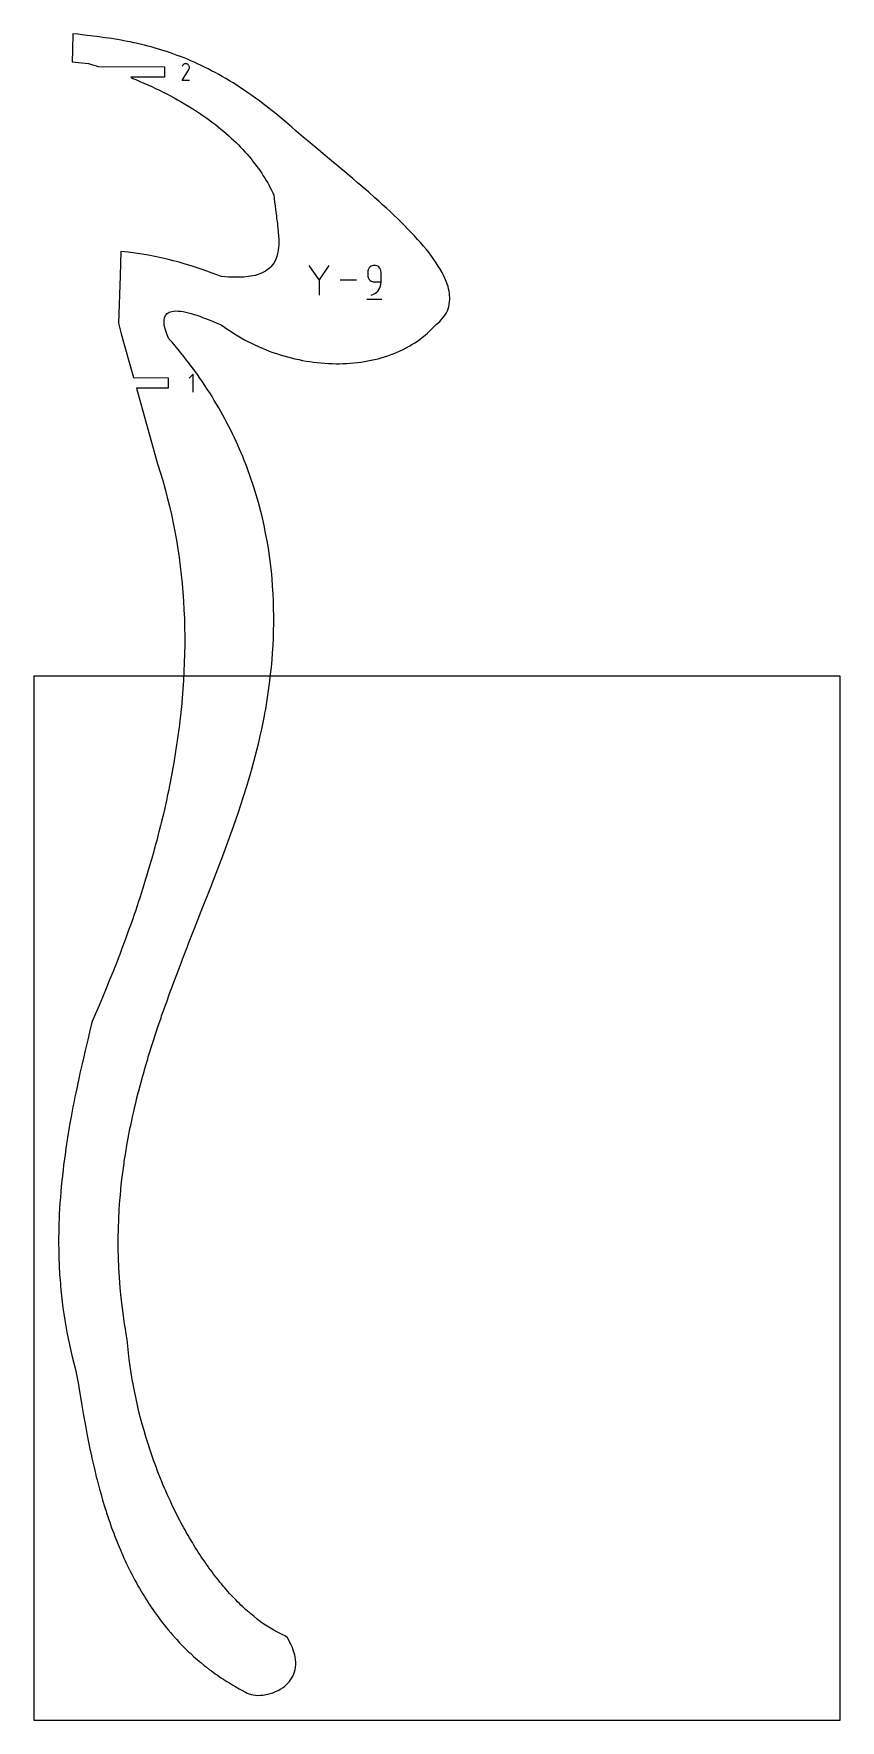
# Model space of a CAD drawing. Extents: x 0 to 216, y 0 to 451.
import ezdxf

# ---------------------------------------------------------------- set-up
doc = ezdxf.new("R2010")
doc.units = 0

msp = doc.modelspace()

# ---------------------------------------------------------------- linework, layer by layer
at = {"layer": 'annotation', "color": 1}
for p, q in [((39.842953, 442.725744), (39.712869, 442.476207)), ((39.946186, 442.872129), (39.842953, 442.725744)), ((40.070041, 442.994327), (39.946186, 442.872129)), ((40.210753, 443.091358), (40.070041, 442.994327)), ((40.364555, 443.162245), (40.210753, 443.091358)), ((40.527679, 443.206008), (40.364555, 443.162245)), ((40.696359, 443.22167), (40.527679, 443.206008)), ((40.866828, 443.208252), (40.696359, 443.22167)), ((41.03532, 443.164774), (40.866828, 443.208252)), ((41.198066, 443.09026), (41.03532, 443.164774)), ((41.343626, 442.986898), (41.198066, 443.09026)), ((41.198066, 443.09026), (41.198066, 443.09026)), ((41.465329, 442.862866), (41.343626, 442.986898)), ((41.562095, 442.721963), (41.465329, 442.862866)), ((41.63284, 442.567991), (41.562095, 442.721963)), ((41.676482, 442.404751), (41.63284, 442.567991)), ((41.69194, 442.236046), (41.676482, 442.404751)), ((41.678132, 442.065676), (41.69194, 442.236046)), ((39.710072, 438.760836), (41.540761, 441.708011)), ((41.691267, 438.760836), (39.710072, 438.760836)), ((41.540761, 441.708011), (41.542949, 441.710719)), ((41.540761, 441.708011), (41.540761, 441.708011)), ((41.542949, 441.710719), (41.545048, 441.71345)), ((41.545048, 441.71345), (41.547071, 441.716227)), ((41.547071, 441.716227), (41.549031, 441.719074)), ((41.549031, 441.719074), (41.550944, 441.722012)), ((41.550944, 441.722012), (41.552821, 441.725065)), ((41.552821, 441.725065), (41.554678, 441.728257)), ((41.554678, 441.728257), (41.556528, 441.73161)), ((41.556528, 441.73161), (41.558385, 441.735147)), ((41.558385, 441.735147), (41.633974, 441.897442)), ((41.558385, 441.735147), (41.558385, 441.735147)), ((41.633974, 441.897442), (41.678132, 442.065676)), ((76.369545, 385.415859), (73.699931, 389.276485)), ((79.038657, 389.276485), (76.369545, 385.415859)), ((89.528373, 388.117218), (89.445668, 387.816217)), ((89.660025, 388.394449), (89.528373, 388.117218)), ((89.835559, 388.642868), (89.660025, 388.394449)), ((90.049911, 388.85743), (89.835559, 388.642868)), ((90.298016, 389.033091), (90.049911, 388.85743)), ((90.57481, 389.164808), (90.298016, 389.033091)), ((90.875229, 389.247537), (90.57481, 389.164808)), ((91.194208, 389.276234), (90.875229, 389.247537)), ((91.513847, 389.247537), (91.194208, 389.276234)), ((91.194208, 389.276234), (91.194208, 389.276234)), ((91.814617, 389.164808), (91.513847, 389.247537)), ((92.091514, 389.033091), (91.814617, 389.164808)), ((92.339537, 388.85743), (92.091514, 389.033091)), ((92.553682, 388.642868), (92.339537, 388.85743)), ((92.728948, 388.394449), (92.553682, 388.642868)), ((92.860331, 388.117218), (92.728948, 388.394449)), ((92.942829, 387.816217), (92.860331, 388.117218)), ((76.369545, 385.726536), (76.369545, 381.272663)), ((86.416984, 385.274574), (82.040906, 385.274574)), ((89.445668, 387.816217), (89.416975, 387.496492)), ((89.416975, 387.496492), (89.416975, 386.606621)), ((89.416975, 386.606621), (89.416975, 386.606621)), ((89.416975, 386.606621), (89.445668, 386.286912)), ((89.445668, 386.286912), (89.528373, 385.985958)), ((89.528373, 385.985958), (89.660025, 385.708793)), ((89.660025, 385.708793), (89.835559, 385.460454)), ((89.835559, 385.460454), (90.049911, 385.245975)), ((90.049911, 385.245975), (90.298016, 385.070393)), ((90.298016, 385.070393), (90.57481, 384.938743)), ((90.57481, 384.938743), (90.875229, 384.85606)), ((90.875229, 384.85606), (91.194208, 384.82738)), ((91.194208, 384.82738), (92.971441, 384.82738)), ((92.631765, 383.277917), (92.81726, 383.769109)), ((92.81726, 383.769109), (92.932092, 384.287771)), ((92.932092, 384.287771), (92.971441, 384.82738)), ((92.971441, 387.496492), (92.942829, 387.816217)), ((92.971441, 384.82738), (92.971441, 387.496492)), ((92.971441, 387.496492), (92.971441, 387.496492)), ((89.194883, 380.272499), (93.196543, 380.272499)), ((90.304838, 381.272914), (90.813074, 381.462308)), ((90.304838, 381.272914), (90.304838, 381.272914)), ((90.813074, 381.462308), (91.279572, 381.718308)), ((91.279572, 381.718308), (91.699511, 382.034391)), ((91.699511, 382.034391), (92.06807, 382.404036)), ((92.06807, 382.404036), (92.380428, 382.820719)), ((92.380428, 382.820719), (92.631765, 383.277917)), ((42.656467, 360.179866), (41.589366, 359.112464)), ((42.656467, 355.379866), (42.656467, 360.179866))]:
    msp.add_line(p, q, dxfattribs=at)
at = {"layer": 'boundary', "color": 5}
for p, q in [((10.444375, 451.251949), (10.349437, 446.872612)), ((11.823723, 451.097649), (10.444375, 451.251949)), ((10.349437, 446.872612), (10.26319, 443.751331)), ((13.631902, 450.895497), (11.823723, 451.097649)), ((14.327454, 450.812938), (13.631902, 450.895497)), ((15.240407, 450.704783), (14.327454, 450.812938)), ((15.930478, 450.618098), (15.240407, 450.704783)), ((16.858903, 450.501517), (15.930478, 450.618098)), ((17.54414, 450.40918), (16.858903, 450.501517)), ((18.487841, 450.282272), (17.54414, 450.40918)), ((19.168749, 450.183337), (18.487841, 450.282272)), ((20.127506, 450.044131), (19.168749, 450.183337)), ((20.804537, 449.937241), (20.127506, 450.044131)), ((21.778156, 449.783793), (20.804537, 449.937241)), ((22.451756, 449.667818), (21.778156, 449.783793)), ((23.440166, 449.498014), (22.451756, 449.667818)), ((24.110771, 449.37191), (23.440166, 449.498014)), ((25.114077, 449.183601), (24.110771, 449.37191)), ((25.782073, 449.046254), (25.114077, 449.183601)), ((26.800332, 448.837416), (25.782073, 449.046254)), ((27.466083, 448.687855), (26.800332, 448.837416)), ((28.834461, 448.37596), (27.466083, 448.687855)), ((29.688582, 448.167905), (28.834461, 448.37596)), ((30.546128, 447.949706), (29.688582, 448.167905)), ((31.40722, 447.720986), (30.546128, 447.949706)), ((32.271955, 447.481622), (31.40722, 447.720986)), ((33.140412, 447.230879), (32.271955, 447.481622)), ((34.012633, 446.968527), (33.140412, 447.230879)), ((34.888774, 446.694193), (34.012633, 446.968527)), ((10.26319, 443.751331), (12.847381, 443.474398)), ((12.847381, 443.474398), (14.655298, 443.280424)), ((14.655298, 443.280424), (15.432202, 443.056434)), ((15.432202, 443.056434), (16.691222, 442.684774)), ((16.691222, 442.684774), (17.256646, 442.514326)), ((17.256646, 442.514326), (34.998097, 442.364325)), ((35.768895, 446.407304), (34.888774, 446.694193)), ((34.998097, 442.364325), (34.998096, 439.618325)), ((36.653068, 446.10773), (35.768895, 446.407304)), ((37.541389, 445.794939), (36.653068, 446.10773)), ((38.433947, 445.468407), (37.541389, 445.794939)), ((39.330892, 445.128069), (38.433947, 445.468407)), ((40.232336, 444.773159), (39.330892, 445.128069)), ((41.138287, 444.403543), (40.232336, 444.773159)), ((42.048965, 444.018596), (41.138287, 444.403543)), ((42.964433, 443.618172), (42.048965, 444.018596)), ((43.884823, 443.201818), (42.964433, 443.618172)), ((44.810183, 442.769008), (43.884823, 443.201818)), ((45.740735, 442.319419), (44.810183, 442.769008)), ((46.676535, 441.852604), (45.740735, 442.319419)), ((34.998096, 439.618325), (26.033225, 439.618326)), ((26.033225, 439.618326), (26.575397, 439.251488)), ((26.575397, 439.251488), (27.291616, 438.962232)), ((27.291616, 438.962232), (28.389695, 438.509241)), ((28.389695, 438.509241), (29.472024, 438.048892)), ((29.472024, 438.048892), (30.53869, 437.581259)), ((47.617722, 441.368394), (46.676535, 441.852604)), ((48.564361, 440.866105), (47.617722, 441.368394)), ((49.516631, 440.345535), (48.564361, 440.866105)), ((50.474725, 439.806124), (49.516631, 440.345535)), ((51.438701, 439.247547), (50.474725, 439.806124)), ((52.408677, 438.669546), (51.438701, 439.247547)), ((53.384791, 438.071399), (52.408677, 438.669546)), ((54.367195, 437.453036), (53.384791, 438.071399)), ((30.53869, 437.581259), (31.589754, 437.106588)), ((31.589754, 437.106588), (32.625227, 436.625003)), ((32.625227, 436.625003), (33.645151, 436.136563)), ((33.645151, 436.136563), (34.649578, 435.641504)), ((34.649578, 435.641504), (35.638514, 435.139892)), ((35.638514, 435.139892), (36.612048, 434.631924)), ((36.612048, 434.631924), (37.570151, 434.117692)), ((37.570151, 434.117692), (38.512789, 433.597287)), ((38.512789, 433.597287), (39.440106, 433.070954)), ((55.356014, 436.813775), (54.367195, 437.453036)), ((56.351449, 436.153546), (55.356014, 436.813775)), ((57.353552, 435.471623), (56.351449, 436.153546)), ((58.362503, 434.767655), (57.353552, 435.471623)), ((59.378488, 434.041583), (58.362503, 434.767655)), ((60.401483, 433.292519), (59.378488, 434.041583)), ((61.431758, 432.52032), (60.401483, 433.292519)), ((39.440106, 433.070954), (40.352085, 432.538936)), ((40.352085, 432.538936), (41.248663, 432.001075)), ((41.248663, 432.001075), (42.12997, 431.45759)), ((42.12997, 431.45759), (42.995934, 430.908747)), ((42.995934, 430.908747), (43.846621, 430.354612)), ((43.846621, 430.354612), (44.682062, 429.795379)), ((44.682062, 429.795379), (45.502193, 429.231147)), ((45.502193, 429.231147), (46.307017, 428.662001)), ((62.469458, 431.72457), (61.431758, 432.52032)), ((63.514734, 430.904673), (62.469458, 431.72457)), ((64.567643, 430.060396), (63.514734, 430.904673)), ((65.628376, 429.191412), (64.567643, 430.060396)), ((66.697048, 428.297015), (65.628376, 429.191412)), ((46.307017, 428.662001), (47.096549, 428.088101)), ((47.096549, 428.088101), (47.87087, 427.50976)), ((47.87087, 427.50976), (48.62987, 426.926823)), ((48.62987, 426.926823), (49.37368, 426.339654)), ((49.37368, 426.339654), (50.102148, 425.748353)), ((50.102148, 425.748353), (50.815364, 425.152842)), ((50.815364, 425.152842), (51.513283, 424.553579)), ((51.513283, 424.553579), (52.195949, 423.950447)), ((67.773836, 427.377008), (66.697048, 428.297015)), ((68.492081, 426.758454), (67.773836, 427.377008)), ((69.093349, 426.232186), (68.492081, 426.758454)), ((70.287816, 425.202637), (69.093349, 426.232186)), ((70.916673, 424.660868), (70.287816, 425.202637)), ((72.166655, 423.600121), (70.916673, 424.660868)), ((52.195949, 423.950447), (52.863297, 423.343761)), ((52.863297, 423.343761), (53.515363, 422.733674)), ((53.515363, 422.733674), (54.152144, 422.120229)), ((54.152144, 422.120229), (54.773584, 421.503416)), ((54.773584, 421.503416), (55.379766, 420.883658)), ((55.379766, 420.883658), (55.97058, 420.261007)), ((55.97058, 420.261007), (56.546039, 419.63547)), ((73.478544, 422.486764), (72.166655, 423.600121)), ((76.129097, 420.270205), (73.478544, 422.486764)), ((77.513398, 419.104427), (76.129097, 420.270205)), ((56.546039, 419.63547), (57.106118, 419.007324)), ((57.106118, 419.007324), (57.65093, 418.376769)), ((57.65093, 418.376769), (58.180293, 417.743646)), ((58.180293, 417.743646), (58.694305, 417.108393)), ((58.694305, 417.108393), (59.192888, 416.471173)), ((59.192888, 416.471173), (59.676082, 415.831898)), ((59.676082, 415.831898), (60.143862, 415.190869)), ((60.143862, 415.190869), (60.596235, 414.548023)), ((80.289908, 416.799052), (77.513398, 419.104427)), ((81.010899, 416.190256), (80.289908, 416.799052)), ((82.415935, 415.019997), (81.010899, 416.190256)), ((60.596235, 414.548023), (61.033121, 413.903755)), ((61.033121, 413.903755), (61.454535, 413.258159)), ((61.454535, 413.258159), (61.860542, 412.611174)), ((61.860542, 412.611174), (62.251045, 411.963269)), ((62.251045, 411.963269), (62.626094, 411.314242)), ((62.626094, 411.314242), (62.985584, 410.664435)), ((62.985584, 410.664435), (63.32951, 410.013943)), ((83.145953, 414.399796), (82.415935, 415.019997)), ((84.556693, 413.217224), (83.145953, 414.399796)), ((85.292322, 412.586326), (84.556693, 413.217224)), ((86.700222, 411.394578), (85.292322, 412.586326)), ((87.437922, 410.753752), (86.700222, 411.394578)), ((88.834477, 409.555901), (87.437922, 410.753752)), ((63.32951, 410.013943), (63.657979, 409.362914)), ((63.657979, 409.362914), (63.970884, 408.711564)), ((63.970884, 408.711564), (64.268214, 408.059843)), ((64.268214, 408.059843), (64.402072, 407.186399)), ((64.402072, 407.186399), (64.485921, 406.207077)), ((64.485921, 406.207077), (64.592019, 405.21412)), ((89.570401, 408.905971), (88.834477, 409.555901)), ((91.315393, 407.37521), (89.570401, 408.905971)), ((92.357718, 406.444686), (91.315393, 407.37521)), ((93.389423, 405.512738), (92.357718, 406.444686)), ((64.592019, 405.21412), (64.714639, 404.210824)), ((64.714639, 404.210824), (64.947542, 402.481446)), ((64.947542, 402.481446), (65.025007, 401.894859)), ((65.025007, 401.894859), (65.214614, 400.455777)), ((94.409009, 404.57994), (93.389423, 405.512738)), ((95.414744, 403.646771), (94.409009, 404.57994)), ((96.405026, 402.713749), (95.414744, 403.646771)), ((97.378294, 401.781392), (96.405026, 402.713749)), ((98.332973, 400.850187), (97.378294, 401.781392)), ((65.214614, 400.455777), (65.288078, 399.878449)), ((65.288078, 399.878449), (65.369448, 399.163673)), ((65.369448, 399.163673), (65.467336, 398.172468)), ((65.467336, 398.172468), (65.540164, 397.195681)), ((65.540164, 397.195681), (65.582006, 396.236577)), ((99.267378, 399.920634), (98.332973, 400.850187)), ((100.179865, 398.993318), (99.267378, 399.920634)), ((101.068811, 398.068749), (100.179865, 398.993318)), ((101.932529, 397.147361), (101.068811, 398.068749)), ((102.769511, 396.22975), (101.932529, 397.147361)), ((23.361969, 393.01721), (23.139363, 386.481645)), ((25.319977, 392.794334), (23.361969, 393.01721)), ((27.199251, 392.547344), (25.319977, 392.794334)), ((65.361602, 392.839933), (65.200198, 392.12479)), ((65.448619, 393.38212), (65.361602, 392.839933)), ((65.53428, 394.139285), (65.448619, 393.38212)), ((65.57083, 394.712325), (65.53428, 394.139285)), ((65.586699, 395.298733), (65.57083, 394.712325)), ((65.582006, 396.236577), (65.586699, 395.298733)), ((103.577964, 395.316427), (102.769511, 396.22975)), ((104.356222, 394.407904), (103.577964, 395.316427)), ((105.102712, 393.504665), (104.356222, 394.407904)), ((105.815772, 392.607255), (105.102712, 393.504665)), ((106.493695, 391.716212), (105.815772, 392.607255)), ((29.009609, 392.275694), (27.199251, 392.547344)), ((30.760515, 391.978722), (29.009609, 392.275694)), ((32.461346, 391.655754), (30.760515, 391.978722)), ((34.121282, 391.306392), (32.461346, 391.655754)), ((35.749492, 390.929481), (34.121282, 391.306392)), ((37.35496, 390.524662), (35.749492, 390.929481)), ((38.946649, 390.09117), (37.35496, 390.524662)), ((40.53356, 389.628284), (38.946649, 390.09117)), ((42.124705, 389.135159), (40.53356, 389.628284)), ((43.728877, 388.61134), (42.124705, 389.135159)), ((45.35512, 388.055844), (43.728877, 388.61134)), ((63.121593, 388.541892), (62.532899, 388.065548)), ((63.491962, 388.910749), (63.121593, 388.541892)), ((63.954936, 389.457538), (63.491962, 388.910749)), ((64.242518, 389.877074), (63.954936, 389.457538)), ((64.59239, 390.487072), (64.242518, 389.877074)), ((64.805067, 390.952467), (64.59239, 390.487072)), ((65.054446, 391.618543), (64.805067, 390.952467)), ((65.200198, 392.12479), (65.054446, 391.618543)), ((107.134863, 390.832114), (106.493695, 391.716212)), ((107.737528, 389.955352), (107.134863, 390.832114)), ((108.300071, 389.086506), (107.737528, 389.955352)), ((108.820882, 388.226126), (108.300071, 389.086506)), ((109.298226, 387.374672), (108.820882, 388.226126)), ((23.139363, 386.481645), (22.658266, 373.775692)), ((47.012293, 387.467918), (45.35512, 388.055844)), ((48.709419, 386.846821), (47.012293, 387.467918)), ((50.30534, 386.299555), (48.709419, 386.846821)), ((51.260144, 386.210188), (50.30534, 386.299555)), ((52.176357, 386.143559), (51.260144, 386.210188)), ((53.054646, 386.099312), (52.176357, 386.143559)), ((53.895633, 386.076735), (53.054646, 386.099312)), ((54.700042, 386.075767), (53.895633, 386.076735)), ((55.468721, 386.095716), (54.700042, 386.075767)), ((56.202283, 386.136245), (55.468721, 386.095716)), ((56.901417, 386.196858), (56.202283, 386.136245)), ((57.427323, 386.256035), (56.901417, 386.196858)), ((58.06501, 386.351071), (57.427323, 386.256035)), ((58.670651, 386.465105), (58.06501, 386.351071)), ((59.244941, 386.597272), (58.670651, 386.465105)), ((59.788537, 386.747476), (59.244941, 386.597272)), ((60.302174, 386.915079), (59.788537, 386.747476)), ((60.786662, 387.099849), (60.302174, 386.915079)), ((61.344638, 387.353382), (60.786662, 387.099849)), ((62.072267, 387.751989), (61.344638, 387.353382)), ((62.532899, 388.065548), (62.072267, 387.751989)), ((109.654825, 386.694604), (109.298226, 387.374672)), ((109.978244, 386.022353), (109.654825, 386.694604)), ((110.228846, 385.448042), (109.978244, 386.022353)), ((110.493714, 384.788891), (110.228846, 385.448042)), ((110.692864, 384.225485), (110.493714, 384.788891)), ((110.896359, 383.580151), (110.692864, 384.225485)), ((111.041367, 383.028482), (110.896359, 383.580151)), ((111.180407, 382.397967), (111.041367, 383.028482)), ((111.268574, 381.858947), (111.180407, 382.397967)), ((111.239737, 378.887564), (111.337227, 379.609151)), ((111.340447, 381.243854), (111.268574, 381.858947)), ((111.337227, 379.609151), (111.370634, 380.119848)), ((111.369062, 380.71859), (111.340447, 381.243854)), ((111.370634, 380.119848), (111.369062, 380.71859)), ((34.892219, 374.079986), (34.906148, 374.697001)), ((34.906148, 374.697001), (34.999995, 375.233576)), ((34.999995, 375.233576), (35.280403, 375.89558)), ((35.280403, 375.89558), (35.714982, 376.397816)), ((35.714982, 376.397816), (36.288435, 376.752473)), ((36.288435, 376.752473), (36.986089, 376.972149)), ((36.986089, 376.972149), (37.512861, 377.049784)), ((37.512861, 377.049784), (38.083787, 377.076504)), ((38.083787, 377.076504), (38.694663, 377.055963)), ((38.694663, 377.055963), (39.34105, 376.992019)), ((39.34105, 376.992019), (39.988041, 376.892337)), ((39.988041, 376.892337), (40.68967, 376.754165)), ((40.68967, 376.754165), (41.413829, 376.5833)), ((41.413829, 376.5833), (42.156182, 376.383403)), ((42.156182, 376.383403), (42.912493, 376.158101)), ((42.912493, 376.158101), (43.678254, 375.911015)), ((43.678254, 375.911015), (44.449154, 375.645936)), ((44.449154, 375.645936), (45.220781, 375.366166)), ((45.220781, 375.366166), (45.988583, 375.0757)), ((45.988583, 375.0757), (47.394559, 374.516287)), ((108.704315, 374.288427), (109.10954, 374.705294)), ((109.10954, 374.705294), (109.535103, 375.202587)), ((109.535103, 375.202587), (109.86575, 375.639044)), ((109.86575, 375.639044), (110.204248, 376.15731)), ((110.204248, 376.15731), (110.462392, 376.612487)), ((110.462392, 376.612487), (110.717147, 377.150722)), ((110.717147, 377.150722), (110.905107, 377.623656)), ((110.905107, 377.623656), (111.079335, 378.181067)), ((111.079335, 378.181067), (111.239737, 378.887564)), ((22.658266, 373.775692), (23.447069, 370.929985)), ((23.447069, 370.929985), (26.688746, 359.302867)), ((34.96268, 373.378656), (34.892219, 374.079986)), ((35.12238, 372.589386), (34.96268, 373.378656)), ((35.371121, 371.722612), (35.12238, 372.589386)), ((35.539866, 371.231521), (35.371121, 371.722612)), ((35.728912, 370.7306), (35.539866, 371.231521)), ((35.9439, 370.204618), (35.728912, 370.7306)), ((36.200952, 369.643058), (35.9439, 370.204618)), ((47.394559, 374.516287), (48.831891, 373.920278)), ((48.831891, 373.920278), (50.167848, 373.352031)), ((50.167848, 373.352031), (51.088476, 372.736981)), ((51.088476, 372.736981), (51.950978, 372.130109)), ((51.950978, 372.130109), (52.824846, 371.542419)), ((52.824846, 371.542419), (53.709768, 370.974126)), ((53.709768, 370.974126), (54.6051, 370.425059)), ((54.6051, 370.425059), (55.510421, 369.895277)), ((103.404803, 369.538846), (104.093694, 370.064953)), ((104.093694, 370.064953), (104.76463, 370.611406)), ((104.76463, 370.611406), (105.417117, 371.178084)), ((105.417117, 371.178084), (106.050641, 371.765095)), ((106.050641, 371.765095), (106.66478, 372.372402)), ((106.66478, 372.372402), (107.259016, 372.999853)), ((107.259016, 372.999853), (107.706467, 373.416757)), ((107.706467, 373.416757), (108.188285, 373.812912)), ((108.188285, 373.812912), (108.704315, 374.288427)), ((37.023066, 368.696587), (36.200952, 369.643058)), ((37.831253, 367.747097), (37.023066, 368.696587)), ((38.625673, 366.794374), (37.831253, 367.747097)), ((39.406307, 365.838547), (38.625673, 366.794374)), ((40.173152, 364.879626), (39.406307, 365.838547)), ((55.510421, 369.895277), (56.425233, 369.384789)), ((56.425233, 369.384789), (57.348884, 368.893653)), ((57.348884, 368.893653), (58.281026, 368.421882)), ((58.281026, 368.421882), (59.221126, 367.969483)), ((59.221126, 367.969483), (60.168596, 367.536443)), ((60.168596, 367.536443), (61.122914, 367.122798)), ((61.122914, 367.122798), (62.083589, 366.728605)), ((62.083589, 366.728605), (63.050138, 366.353869)), ((63.050138, 366.353869), (64.021974, 365.998751)), ((64.021974, 365.998751), (64.998633, 365.663013)), ((64.998633, 365.663013), (65.979551, 365.346813)), ((95.63927, 365.393437), (96.480005, 365.716748)), ((96.480005, 365.716748), (97.307838, 366.060228)), ((97.307838, 366.060228), (98.122221, 366.42401)), ((98.122221, 366.42401), (98.9227, 366.808127)), ((98.9227, 366.808127), (99.708751, 367.212546)), ((99.708751, 367.212546), (100.479818, 367.637208)), ((100.479818, 367.637208), (101.235488, 368.082139)), ((101.235488, 368.082139), (101.975206, 368.547359)), ((101.975206, 368.547359), (102.698477, 369.032977)), ((102.698477, 369.032977), (103.404803, 369.538846)), ((40.926435, 363.917848), (40.173152, 364.879626)), ((41.666161, 362.953179), (40.926435, 363.917848)), ((42.392325, 361.985617), (41.666161, 362.953179)), ((43.105117, 361.01541), (42.392325, 361.985617)), ((43.804482, 360.04246), (43.105117, 361.01541)), ((65.979551, 365.346813), (66.964246, 365.050255)), ((66.964246, 365.050255), (67.952104, 364.773344)), ((67.952104, 364.773344), (68.942651, 364.515956)), ((68.942651, 364.515956), (69.935373, 364.278251)), ((69.935373, 364.278251), (70.929794, 364.060334)), ((70.929794, 364.060334), (71.925275, 363.862037)), ((71.925275, 363.862037), (72.921371, 363.683525)), ((72.921371, 363.683525), (73.917557, 363.524764)), ((73.917557, 363.524764), (74.913219, 363.385943)), ((74.913219, 363.385943), (75.907881, 363.266818)), ((75.907881, 363.266818), (76.9011, 363.167649)), ((76.9011, 363.167649), (77.892161, 363.088266)), ((77.892161, 363.088266), (78.880765, 363.028923)), ((78.880765, 363.028923), (79.866213, 362.989454)), ((79.866213, 362.989454), (80.847994, 362.96993)), ((80.847994, 362.96993), (81.825673, 362.970505)), ((81.825673, 362.970505), (82.798704, 362.991133)), ((82.798704, 362.991133), (83.766462, 363.031683)), ((83.766462, 363.031683), (84.728582, 363.092391)), ((84.728582, 363.092391), (85.684436, 363.173174)), ((85.684436, 363.173174), (86.633527, 363.274065)), ((86.633527, 363.274065), (87.575332, 363.395195)), ((87.575332, 363.395195), (88.50939, 363.53637)), ((88.50939, 363.53637), (89.435123, 363.697814)), ((89.435123, 363.697814), (90.352011, 363.87931)), ((90.352011, 363.87931), (91.25958, 364.081134)), ((91.25958, 364.081134), (92.157319, 364.303131)), ((92.157319, 364.303131), (93.04464, 364.545224)), ((93.04464, 364.545224), (93.921037, 364.807727)), ((93.921037, 364.807727), (94.786148, 365.090479)), ((94.786148, 365.090479), (95.63927, 365.393437)), ((26.688746, 359.302867), (35.996368, 359.152867)), ((35.996368, 359.152867), (35.996368, 356.406867)), ((44.490552, 359.066822), (43.804482, 360.04246)), ((45.16339, 358.088766), (44.490552, 359.066822)), ((45.82308, 357.108305), (45.16339, 358.088766)), ((46.469743, 356.125409), (45.82308, 357.108305)), ((35.996368, 356.406867), (27.54828, 356.406866)), ((27.54828, 356.406866), (33.141976, 336.156678)), ((47.103278, 355.140223), (46.469743, 356.125409)), ((47.723905, 354.152697), (47.103278, 355.140223)), ((48.331608, 353.163207), (47.723905, 354.152697)), ((48.926498, 352.171351), (48.331608, 353.163207)), ((49.508721, 351.177472), (48.926498, 352.171351)), ((50.078185, 350.181692), (49.508721, 351.177472)), ((50.63505, 349.18408), (50.078185, 350.181692)), ((51.179474, 348.184611), (50.63505, 349.18408)), ((51.711344, 347.183455), (51.179474, 348.184611)), ((52.230896, 346.180526), (51.711344, 347.183455)), ((52.738169, 345.176075), (52.230896, 346.180526)), ((53.23317, 344.170063), (52.738169, 345.176075)), ((53.716077, 343.162555), (53.23317, 344.170063)), ((54.186863, 342.153724), (53.716077, 343.162555)), ((54.645655, 341.143549), (54.186863, 342.153724)), ((55.092534, 340.132221), (54.645655, 341.143549)), ((55.527568, 339.119566), (55.092534, 340.132221)), ((55.950873, 338.105816), (55.527568, 339.119566)), ((33.141976, 336.156678), (33.853889, 333.919444)), ((56.362464, 337.091194), (55.950873, 338.105816)), ((56.762462, 336.075548), (56.362464, 337.091194)), ((57.150926, 335.059056), (56.762462, 336.075548)), ((57.527958, 334.04165), (57.150926, 335.059056)), ((57.893643, 333.023595), (57.527958, 334.04165)), ((33.853889, 333.919444), (34.527685, 331.673552)), ((34.527685, 331.673552), (35.163649, 329.419325)), ((35.163649, 329.419325), (35.76175, 327.15707)), ((58.248017, 332.004886), (57.893643, 333.023595)), ((58.591266, 330.985591), (58.248017, 332.004886)), ((58.946794, 329.889855), (58.591266, 330.985591)), ((59.576466, 327.848909), (58.946794, 329.889855)), ((35.76175, 327.15707), (36.322473, 324.886929)), ((60.162724, 325.807115), (59.576466, 327.848909)), ((60.706215, 323.764714), (60.162724, 325.807115)), ((36.322473, 324.886929), (36.845973, 322.609197)), ((36.845973, 322.609197), (37.332472, 320.324188)), ((61.207758, 321.722585), (60.706215, 323.764714)), ((61.668076, 319.681009), (61.207758, 321.722585)), ((37.332472, 320.324188), (37.782161, 318.032158)), ((37.782161, 318.032158), (38.195448, 315.733107)), ((62.0879, 317.640857), (61.668076, 319.681009)), ((62.467901, 315.602475), (62.0879, 317.640857)), ((38.195448, 315.733107), (38.57252, 313.427663)), ((38.57252, 313.427663), (38.913627, 311.115727)), ((62.80899, 313.566616), (62.467901, 315.602475)), ((63.111821, 311.533751), (62.80899, 313.566616)), ((63.377264, 309.50446), (63.111821, 311.533751)), ((38.913627, 311.115727), (39.219062, 308.797865)), ((39.219062, 308.797865), (39.489256, 306.474176)), ((63.606036, 307.479314), (63.377264, 309.50446)), ((63.798994, 305.458865), (63.606036, 307.479314)), ((39.489256, 306.474176), (39.724357, 304.144875)), ((39.724357, 304.144875), (39.924789, 301.810286)), ((63.956891, 303.443703), (63.798994, 305.458865)), ((64.080491, 301.434396), (63.956891, 303.443703)), ((39.924789, 301.810286), (40.090606, 299.470658)), ((40.090606, 299.470658), (40.222535, 297.126199)), ((64.170838, 299.431664), (64.080491, 301.434396)), ((64.228491, 297.435956), (64.170838, 299.431664)), ((40.222535, 297.126199), (40.320623, 294.777186)), ((40.320623, 294.777186), (40.385234, 292.423908)), ((64.214866, 291.497042), (64.249676, 293.468043)), ((64.254505, 295.447879), (64.228491, 297.435956)), ((64.249676, 293.468043), (64.254505, 295.447879)), ((40.385234, 292.423908), (40.416892, 290.066387)), ((40.416892, 290.066387), (40.415751, 287.705324)), ((64.058894, 287.583821), (64.151026, 289.535418)), ((64.151026, 289.535418), (64.214866, 291.497042)), ((40.38226, 285.340583), (40.316695, 282.97267)), ((40.415751, 287.705324), (40.38226, 285.340583)), ((63.79352, 283.713072), (63.939421, 285.642853)), ((63.939421, 285.642853), (64.058894, 287.583821)), ((40.219587, 280.60164), (40.091162, 278.227858)), ((40.316695, 282.97267), (40.219587, 280.60164)), ((63.206765, 277.997394), (63.426283, 279.889698)), ((63.426283, 279.889698), (63.622186, 281.795161)), ((63.622186, 281.795161), (63.79352, 283.713072)), ((39.931993, 275.851604), (39.742228, 273.473113)), ((40.091162, 278.227858), (39.931993, 275.851604)), ((62.700578, 274.254404), (62.964525, 276.11871)), ((62.964525, 276.11871), (63.206765, 277.997394)), ((39.52249, 271.092634), (39.466735, 270.576489)), ((39.742228, 273.473113), (39.52249, 271.092634)), ((62.111518, 270.571418), (62.415912, 272.405051)), ((62.415912, 272.405051), (62.700578, 274.254404)), ((38.994462, 266.327075), (38.922564, 265.783637)), ((39.209411, 268.18104), (38.994462, 266.327075)), ((39.273108, 268.710609), (39.209411, 268.18104)), ((39.466735, 270.576489), (39.273108, 268.710609)), ((61.042347, 265.157306), (61.420235, 266.945764)), ((61.420235, 266.945764), (61.78105, 268.751853)), ((61.78105, 268.751853), (61.908453, 269.429429)), ((61.908453, 269.429429), (62.111518, 270.571418)), ((38.606569, 263.384719), (38.351134, 261.556947)), ((38.686959, 263.942398), (38.606569, 263.384719)), ((38.922564, 265.783637), (38.686959, 263.942398)), ((60.240217, 261.636369), (60.648695, 263.387315)), ((60.648695, 263.387315), (61.042347, 265.157306)), ((37.889066, 258.583578), (37.596079, 256.78464)), ((37.987331, 259.170904), (37.889066, 258.583578)), ((38.261946, 260.984643), (37.987331, 259.170904)), ((38.351134, 261.556947), (38.261946, 260.984643)), ((58.937245, 256.504838), (59.383346, 258.194396)), ((59.383346, 258.194396), (59.818119, 259.905131)), ((59.818119, 259.905131), (60.240217, 261.636369)), ((37.060271, 253.779937), (36.732689, 252.012581)), ((37.177708, 254.398468), (37.060271, 253.779937)), ((37.488379, 256.181907), (37.177708, 254.398468)), ((37.596079, 256.78464), (37.488379, 256.181907)), ((57.061076, 249.972779), (58.015085, 253.192125)), ((58.015085, 253.192125), (58.480747, 254.837138)), ((58.480747, 254.837138), (58.937245, 256.504838)), ((36.123714, 248.976054), (35.764808, 247.243151)), ((36.261554, 249.627322), (36.123714, 248.976054)), ((36.605216, 251.377856), (36.261554, 249.627322)), ((36.732689, 252.012581), (36.605216, 251.377856)), ((56.084554, 246.852703), (57.061076, 249.972779)), ((35.083292, 244.174679), (34.696229, 242.47897)), ((35.242907, 244.86025), (35.083292, 244.174679)), ((35.616269, 246.574909), (35.242907, 244.86025)), ((35.764808, 247.243151), (35.616269, 246.574909)), ((54.817331, 243.010467), (55.460404, 244.934934)), ((55.460404, 244.934934), (56.084554, 246.852703)), ((33.942651, 239.378309), (33.530829, 237.722737)), ((34.125382, 240.099689), (33.942651, 239.378309)), ((34.525237, 241.775699), (34.125382, 240.099689)), ((34.696229, 242.47897), (34.525237, 241.775699)), ((53.477989, 239.140842), (54.817331, 243.010467)), ((32.91312, 235.34845), (32.70587, 234.589683)), ((33.336031, 236.982843), (32.91312, 235.34845)), ((33.530829, 237.722737), (33.336031, 236.982843)), ((50.615293, 231.314951), (52.074703, 235.242732)), ((52.074703, 235.242732), (53.477989, 239.140842)), ((31.610201, 230.609384), (31.376964, 229.811647)), ((32.052683, 232.199176), (31.610201, 230.609384)), ((32.27275, 232.977215), (32.052683, 232.199176)), ((32.70587, 234.589683), (32.27275, 232.977215)), ((47.950135, 224.358409), (50.615293, 231.314951)), ((30.220864, 225.885415), (29.960165, 225.047086)), ((30.679291, 227.427479), (30.220864, 225.885415)), ((30.926067, 228.245306), (30.679291, 227.427479)), ((31.376964, 229.811647), (30.926067, 228.245306)), ((28.749587, 221.179589), (28.459921, 220.298958)), ((29.220181, 222.670781), (28.749587, 221.179589)), ((29.495145, 223.530056), (29.220181, 222.670781)), ((29.960165, 225.047086), (29.495145, 223.530056)), ((44.865163, 216.485744), (47.561571, 223.365695)), ((47.561571, 223.365695), (47.950135, 224.358409)), ((27.679841, 217.932105), (27.200835, 216.495238)), ((27.984621, 218.834568), (27.679841, 217.932105)), ((28.459921, 220.298958), (27.984621, 218.834568)), ((26.062791, 213.214687), (25.579416, 211.83573)), ((26.398935, 214.162167), (26.062791, 213.214687)), ((26.880605, 215.570516), (26.398935, 214.162167)), ((27.200835, 216.495238), (26.880605, 215.570516)), ((43.042946, 211.867512), (44.384347, 215.282795)), ((44.384347, 215.282795), (44.865163, 216.485744)), ((24.37363, 208.521779), (23.889989, 207.204405)), ((24.742852, 209.516321), (24.37363, 208.521779)), ((25.226923, 210.865007), (24.742852, 209.516321)), ((25.579416, 211.83573), (25.226923, 210.865007)), ((41.153585, 207.054987), (41.445796, 207.791191)), ((41.445796, 207.791191), (42.77114, 211.187809)), ((42.77114, 211.187809), (43.042946, 211.867512)), ((22.617448, 203.856699), (22.137899, 202.604893)), ((23.021472, 204.900406), (22.617448, 203.856699)), ((23.503611, 206.185548), (23.021472, 204.900406)), ((23.889989, 207.204405), (23.503611, 206.185548)), ((39.540811, 202.882904), (39.851218, 203.675436)), ((39.851218, 203.675436), (41.153585, 207.054987)), ((21.239837, 200.31827), (20.329658, 198.076639)), ((21.715724, 201.535665), (21.239837, 200.31827)), ((22.137899, 202.604893), (21.715724, 201.535665)), ((36.705303, 195.316447), (37.942269, 198.669798)), ((37.942269, 198.669798), (38.268055, 199.518023)), ((38.268055, 199.518023), (39.540811, 202.882904)), ((19.403216, 195.773484), (18.412655, 193.418193)), ((20.329658, 198.076639), (19.403216, 195.773484)), ((35.592192, 192.269121), (36.367507, 194.413811)), ((36.367507, 194.413811), (36.705303, 195.316447)), ((17.517009, 191.270067), (16.441394, 188.794362)), ((18.412655, 193.418193), (17.517009, 191.270067)), ((34.246814, 188.444191), (34.826328, 190.113034)), ((34.826328, 190.113034), (35.000821, 190.59931)), ((35.000821, 190.59931), (35.592192, 192.269121)), ((15.586964, 186.811958), (14.935085, 184.095129)), ((16.441394, 188.794362), (15.586964, 186.811958)), ((32.774699, 184.096165), (33.32861, 185.765311)), ((33.32861, 185.765311), (33.504424, 186.276532)), ((33.504424, 186.276532), (34.071327, 187.945186)), ((34.071327, 187.945186), (34.246814, 188.444191)), ((14.449202, 182.057566), (13.775686, 179.190041)), ((14.935085, 184.095129), (14.449202, 182.057566)), ((31.35861, 179.695439), (31.884443, 181.368534)), ((31.884443, 181.368534), (32.059015, 181.902542)), ((32.059015, 181.902542), (32.599125, 183.57324)), ((32.599125, 183.57324), (32.774699, 184.096165)), ((13.295295, 177.13385), (12.95808, 175.65694)), ((13.775686, 179.190041), (13.295295, 177.13385)), ((30.008728, 175.238926), (30.504229, 176.920325)), ((30.504229, 176.920325), (30.67476, 177.474385)), ((30.67476, 177.474385), (31.185666, 179.151024)), ((31.185666, 179.151024), (31.35861, 179.695439)), ((12.151006, 172.047437), (11.818583, 170.505477)), ((12.384217, 173.100127), (12.151006, 172.047437)), ((12.720279, 174.610563), (12.384217, 173.100127)), ((12.95808, 175.65694), (12.720279, 174.610563)), ((28.735749, 170.72318), (29.198457, 172.418063)), ((29.198457, 172.418063), (29.361992, 172.988665)), ((29.361992, 172.988665), (29.841283, 174.676125)), ((29.841283, 174.676125), (30.008728, 175.238926)), ((11.264567, 167.874365), (11.043072, 166.80467)), ((11.590828, 169.445172), (11.264567, 167.874365)), ((11.818583, 170.505477), (11.590828, 169.445172)), ((27.550327, 166.14457), (27.977863, 167.859166)), ((27.977863, 167.859166), (28.131393, 168.44201)), ((28.131393, 168.44201), (28.576842, 170.145886)), ((28.576842, 170.145886), (28.735749, 170.72318)), ((10.205328, 162.507792), (9.998625, 161.411857)), ((10.511188, 164.126648), (10.205328, 162.507792)), ((10.725636, 165.208015), (10.511188, 164.126648)), ((11.043072, 166.80467), (10.725636, 165.208015)), ((26.46359, 161.499185), (26.85333, 163.24066)), ((26.85333, 163.24066), (26.993896, 163.830528)), ((26.993896, 163.830528), (27.402929, 165.557485)), ((27.402929, 165.557485), (27.550327, 166.14457)), ((9.508842, 158.661153), (9.234469, 157.011206)), ((9.707071, 159.775067), (9.508842, 158.661153)), ((9.998625, 161.411857), (9.707071, 159.775067)), ((25.487095, 156.782851), (25.836125, 158.559494)), ((25.836125, 158.559494), (25.960874, 159.150181)), ((25.960874, 159.150181), (26.330619, 160.908073)), ((26.330619, 160.908073), (26.46359, 161.499185)), ((8.790975, 154.217562), (8.612187, 153.054747)), ((9.045545, 155.87518), (8.790975, 154.217562)), ((9.234469, 157.011206), (9.045545, 155.87518)), ((24.63252, 151.991043), (24.937277, 153.812473)), ((24.937277, 153.812473), (25.043836, 154.396675)), ((25.043836, 154.396675), (25.371164, 156.194421)), ((25.371164, 156.194421), (25.487095, 156.782851)), ((8.212424, 150.200516), (8.00526, 148.546387)), ((8.380042, 151.395493), (8.212424, 150.200516)), ((8.612187, 153.054747), (8.380042, 151.395493)), ((23.912183, 147.119164), (24.168366, 148.996121)), ((24.168366, 148.996121), (24.254795, 149.565408)), ((24.254795, 149.565408), (24.535833, 151.413165)), ((24.535833, 151.413165), (24.63252, 151.991043)), ((7.67002, 145.67159), (7.528843, 144.393638)), ((7.850136, 147.313226), (7.67002, 145.67159)), ((8.00526, 148.546387), (7.850136, 147.313226)), ((23.54107, 144.106866), (23.606247, 144.651668)), ((23.606247, 144.651668), (23.836292, 146.560827)), ((23.836292, 146.560827), (23.912183, 147.119164)), ((7.252407, 141.442422), (7.131661, 139.849986)), ((7.377668, 142.77239), (7.252407, 141.442422)), ((7.528843, 144.393638), (7.377668, 142.77239)), ((23.110874, 139.650512), (23.284142, 141.633698)), ((23.284142, 141.633698), (23.338583, 142.162328)), ((23.338583, 142.162328), (23.54107, 144.106866)), ((6.849519, 135.447792), (6.816758, 134.688248)), ((6.935317, 136.905548), (6.849519, 135.447792)), ((7.024688, 138.460213), (6.935317, 136.905548)), ((7.131661, 139.849986), (7.024688, 138.460213)), ((22.758701, 134.094263), (22.891462, 136.6279)), ((22.891462, 136.6279), (23.067112, 139.140896)), ((23.067112, 139.140896), (23.110874, 139.650512)), ((6.694, 130.873948), (6.684784, 130.156886)), ((6.713919, 131.673343), (6.694, 130.873948)), ((6.730843, 132.405843), (6.713919, 131.673343)), ((6.758033, 133.183852), (6.730843, 132.405843)), ((6.782916, 133.930466), (6.758033, 133.183852)), ((6.816758, 134.688248), (6.782916, 133.930466)), ((22.62786, 128.962906), (22.670301, 131.539445)), ((22.670301, 131.539445), (22.758701, 134.094263)), ((6.671107, 128.634576), (6.6675, 127.789088)), ((6.6675, 127.789088), (6.673359, 127.106467)), ((6.672689, 129.335024), (6.671107, 128.634576)), ((6.684784, 130.156886), (6.672689, 129.335024)), ((6.673359, 127.106467), (6.678939, 126.236186)), ((22.632816, 126.364179), (22.62786, 128.962906)), ((22.686857, 123.74266), (22.632816, 126.364179)), ((6.678939, 126.236186), (6.692019, 125.5726)), ((6.692019, 125.5726), (6.707647, 124.676369)), ((6.707647, 124.676369), (6.727547, 124.033107)), ((6.727547, 124.033107), (6.753886, 123.109831)), ((6.753886, 123.109831), (6.780291, 122.48808)), ((6.780291, 122.48808), (6.818262, 121.536684)), ((22.791642, 121.097816), (22.686857, 123.74266)), ((6.818262, 121.536684), (6.850726, 120.937596)), ((6.850726, 120.937596), (6.901231, 119.956887)), ((6.901231, 119.956887), (6.939371, 119.381641)), ((6.939371, 119.381641), (7.003465, 118.370663)), ((7.003465, 118.370663), (7.046706, 117.820402)), ((7.046706, 117.820402), (7.125441, 116.7781)), ((22.948492, 118.429276), (22.791642, 121.097816)), ((23.15908, 115.736342), (22.948492, 118.429276)), ((7.125441, 116.7781), (7.173173, 116.253878)), ((7.173173, 116.253878), (7.267603, 115.179254)), ((7.267603, 115.179254), (7.430541, 113.57421)), ((7.430541, 113.57421), (7.61469, 111.963141)), ((23.425147, 113.018472), (23.15908, 115.736342)), ((23.7481, 110.275254), (23.425147, 113.018472)), ((7.61469, 111.963141), (7.820557, 110.346145)), ((7.820557, 110.346145), (8.048978, 108.723303)), ((8.048978, 108.723303), (8.300171, 107.094724)), ((23.931468, 108.893954), (23.7481, 110.275254)), ((24.129663, 107.506145), (23.931468, 108.893954)), ((8.300171, 107.094724), (8.574668, 105.460614)), ((8.574668, 105.460614), (8.873155, 103.821044)), ((8.873155, 103.821044), (9.196019, 102.176109)), ((24.340191, 106.110559), (24.129663, 107.506145)), ((24.54461, 104.698662), (24.340191, 106.110559)), ((24.764062, 103.279978), (24.54461, 104.698662)), ((9.196019, 102.176109), (9.54403, 100.52599)), ((9.54403, 100.52599), (9.917557, 98.87087)), ((24.99608, 101.841669), (24.764062, 103.279978)), ((25.163354, 100.051796), (24.99608, 101.841669)), ((25.356313, 98.267975), (25.163354, 100.051796)), ((9.917557, 98.87087), (10.317076, 97.210831)), ((10.317076, 97.210831), (10.743216, 95.546063)), ((10.743216, 95.546063), (11.196539, 93.87678)), ((25.574686, 96.490671), (25.356313, 98.267975)), ((25.817829, 94.720447), (25.574686, 96.490671)), ((11.196539, 93.87678), (11.949423, 89.854039)), ((26.085381, 92.957714), (25.817829, 94.720447)), ((26.377018, 91.203048), (26.085381, 92.957714)), ((26.692291, 89.456821), (26.377018, 91.203048)), ((11.949423, 89.854039), (12.078875, 89.081091)), ((12.078875, 89.081091), (12.88517, 84.262316)), ((27.030821, 87.719628), (26.692291, 89.456821)), ((27.392043, 85.992021), (27.030821, 87.719628)), ((27.775651, 84.274455), (27.392043, 85.992021)), ((12.88517, 84.262316), (13.354303, 81.531253)), ((13.354303, 81.531253), (13.824231, 78.908572)), ((28.181212, 82.567397), (27.775651, 84.274455)), ((28.608145, 80.871552), (28.181212, 82.567397)), ((13.824231, 78.908572), (14.325966, 76.236301)), ((29.056068, 79.187385), (28.608145, 80.871552)), ((29.524528, 77.515407), (29.056068, 79.187385)), ((30.01307, 75.856218), (29.524528, 77.515407)), ((14.325966, 76.236301), (14.864902, 73.518552)), ((14.864902, 73.518552), (14.965416, 72.99719)), ((14.965416, 72.99719), (15.44657, 70.75961)), ((30.521229, 74.210326), (30.01307, 75.856218)), ((31.048535, 72.578369), (30.521229, 74.210326)), ((31.59445, 70.96089), (31.048535, 72.578369)), ((15.44657, 70.75961), (15.573485, 70.143455)), ((15.573485, 70.143455), (16.07647, 67.96375)), ((16.07647, 67.96375), (16.234097, 67.251138)), ((32.158519, 69.358468), (31.59445, 70.96089)), ((32.565102, 68.250187), (32.158519, 69.358468)), ((32.740296, 67.771662), (32.565102, 68.250187)), ((33.15183, 66.693848), (32.740296, 67.771662)), ((16.234097, 67.251138), (16.760158, 65.135422)), ((16.760158, 65.135422), (16.953355, 64.325497)), ((16.953355, 64.325497), (17.227158, 63.285859)), ((17.227158, 63.285859), (17.616858, 61.830257)), ((33.339321, 66.20106), (33.15183, 66.693848)), ((33.755014, 65.153407), (33.339321, 66.20106)), ((33.955025, 64.647283), (33.755014, 65.153407)), ((34.3744, 63.629388), (33.955025, 64.647283)), ((34.586989, 63.110871), (34.3744, 63.629388)), ((17.616858, 61.830257), (18.023566, 60.368891)), ((18.023566, 60.368891), (18.448029, 58.902457)), ((18.448029, 58.902457), (18.592691, 58.395763)), ((35.009532, 62.122379), (34.586989, 63.110871)), ((35.234738, 61.592464), (35.009532, 62.122379)), ((35.659819, 60.632993), (35.234738, 61.592464)), ((35.89767, 60.092656), (35.659819, 60.632993)), ((36.324833, 59.161772), (35.89767, 60.092656)), ((36.57532, 58.612008), (36.324833, 59.161772)), ((18.592691, 58.395763), (18.890974, 57.431627)), ((18.890974, 57.431627), (19.048843, 56.901136)), ((19.048843, 56.901136), (19.353272, 55.957028)), ((19.353272, 55.957028), (19.525135, 55.403104)), ((19.525135, 55.403104), (19.83564, 54.479368)), ((19.83564, 54.479368), (20.022308, 53.902413)), ((37.004069, 57.709295), (36.57532, 58.612008)), ((37.267194, 57.151141), (37.004069, 57.709295)), ((37.69719, 56.276141), (37.267194, 57.151141)), ((37.972854, 55.710629), (37.69719, 56.276141)), ((38.403663, 54.862914), (37.972854, 55.710629)), ((38.691793, 54.291108), (38.403663, 54.862914)), ((39.123026, 53.470232), (38.691793, 54.291108)), ((20.022308, 53.902413), (20.338844, 52.999415)), ((20.338844, 52.999415), (20.541163, 52.399939)), ((20.541163, 52.399939), (20.863605, 51.517854)), ((20.863605, 51.517854), (21.082432, 50.896338)), ((21.082432, 50.896338), (21.410733, 50.035405)), ((21.410733, 50.035405), (21.646948, 49.392482)), ((39.42347, 52.893163), (39.123026, 53.470232)), ((39.85475, 52.098655), (39.42347, 52.893163)), ((40.167357, 51.517409), (39.85475, 52.098655)), ((40.598358, 50.748796), (40.167357, 51.517409)), ((40.922988, 50.1644), (40.598358, 50.748796)), ((41.353477, 49.421252), (40.922988, 50.1644)), ((21.646948, 49.392482), (21.981083, 48.552936)), ((21.981083, 48.552936), (22.235573, 47.889318)), ((22.235573, 47.889318), (22.575418, 47.071187)), ((22.575418, 47.071187), (22.849108, 46.387598)), ((22.849108, 46.387598), (23.194497, 45.590973)), ((23.194497, 45.590973), (23.488247, 44.888209)), ((41.689851, 48.83479), (41.353477, 49.421252)), ((42.119454, 48.116619), (41.689851, 48.83479)), ((42.467422, 47.529155), (42.119454, 48.116619)), ((42.895937, 46.835504), (42.467422, 47.529155)), ((43.255146, 46.248081), (42.895937, 46.835504)), ((43.682267, 45.578479), (43.255146, 46.248081)), ((44.052548, 44.992146), (43.682267, 45.578479)), ((23.488247, 44.888209), (23.839047, 44.113135)), ((23.839047, 44.113135), (24.153726, 43.392135)), ((24.153726, 43.392135), (24.509958, 42.638531)), ((24.509958, 42.638531), (24.846553, 41.900171)), ((24.846553, 41.900171), (25.208015, 41.168043)), ((25.208015, 41.168043), (25.56741, 40.413441)), ((44.478182, 44.346128), (44.052548, 44.992146)), ((44.859143, 43.761961), (44.478182, 44.346128)), ((45.282953, 43.1391), (44.859143, 43.761961)), ((45.674339, 42.558141), (45.282953, 43.1391)), ((46.09625, 41.957983), (45.674339, 42.558141)), ((46.497699, 41.381187), (46.09625, 41.957983)), ((46.91752, 40.803245), (46.497699, 41.381187)), ((47.328694, 40.231701), (46.91752, 40.803245)), ((25.56741, 40.413441), (25.934066, 39.702655)), ((25.934066, 39.702655), (26.317144, 38.932862)), ((26.317144, 38.932862), (26.688861, 38.243289)), ((26.688861, 38.243289), (27.096543, 37.459447)), ((27.096543, 37.459447), (27.473177, 36.790902)), ((27.473177, 36.790902), (27.906269, 35.994223)), ((47.746267, 39.675586), (47.328694, 40.231701)), ((48.166802, 39.110267), (47.746267, 39.675586)), ((48.582028, 38.575535), (48.166802, 39.110267)), ((49.011465, 38.017429), (48.582028, 38.575535)), ((49.424166, 37.50367), (49.011465, 38.017429)), ((49.862148, 36.953729), (49.424166, 37.50367)), ((50.272274, 36.460542), (49.862148, 36.953729)), ((50.718388, 35.919718), (50.272274, 36.460542)), ((27.906269, 35.994223), (28.28791, 35.3465)), ((28.28791, 35.3465), (28.747446, 34.538296)), ((28.747446, 34.538296), (29.133885, 33.911179)), ((29.133885, 33.911179), (29.620575, 33.092821)), ((29.620575, 33.092821), (30.011765, 32.486053)), ((30.011765, 32.486053), (30.526432, 31.658927)), ((30.526432, 31.658927), (30.922437, 31.072203)), ((51.125849, 35.446702), (50.718388, 35.919718)), ((51.579672, 34.915947), (51.125849, 35.446702)), ((51.984382, 34.462715), (51.579672, 34.915947)), ((52.445396, 33.942905), (51.984382, 34.462715)), ((52.847246, 33.5091), (52.445396, 33.942905)), ((53.315108, 33.001109), (52.847246, 33.5091)), ((53.714088, 32.586346), (53.315108, 33.001109)), ((54.188259, 32.091101), (53.714088, 32.586346)), ((54.584315, 31.6951), (54.188259, 32.091101)), ((55.06433, 31.213329), (54.584315, 31.6951)), ((30.922437, 31.072203), (31.46602, 30.237739)), ((31.46602, 30.237739), (31.866812, 29.670746)), ((31.866812, 29.670746), (32.440092, 28.830497)), ((32.440092, 28.830497), (32.845628, 28.282934)), ((32.845628, 28.282934), (33.449305, 27.438486)), ((33.449305, 27.438486), (33.859676, 26.910047)), ((55.457406, 30.835686), (55.06433, 31.213329)), ((55.942817, 30.368273), (55.457406, 30.835686)), ((56.332873, 30.00873), (55.942817, 30.368273)), ((56.823145, 29.556435), (56.332873, 30.00873)), ((57.210151, 29.214676), (56.823145, 29.556435)), ((58.088593, 28.453993), (57.210151, 29.214676)), ((58.967936, 27.727189), (58.088593, 28.453993)), ((59.847397, 27.034592), (58.967936, 27.727189)), ((33.859676, 26.910047), (34.494529, 26.063045)), ((34.494529, 26.063045), (34.909814, 25.553347)), ((34.909814, 25.553347), (35.57662, 24.705441)), ((35.57662, 24.705441), (35.996876, 24.214174)), ((35.996876, 24.214174), (36.696206, 23.367112)), ((36.696206, 23.367112), (37.121579, 22.893885)), ((37.121579, 22.893885), (37.854129, 22.049435)), ((60.726752, 26.3767), (59.847397, 27.034592)), ((61.605125, 25.75395), (60.726752, 26.3767)), ((62.482159, 25.166736), (61.605125, 25.75395)), ((63.357374, 24.61541), (62.482159, 25.166736)), ((64.230092, 24.100342), (63.357374, 24.61541)), ((65.099916, 23.621929), (64.230092, 24.100342)), ((65.966304, 23.18049), (65.099916, 23.621929)), ((66.828501, 22.776319), (65.966304, 23.18049)), ((67.337438, 22.555202), (66.828501, 22.776319)), ((37.854129, 22.049435), (38.284771, 21.593934)), ((38.284771, 21.593934), (39.051182, 20.753897)), ((39.051182, 20.753897), (39.48726, 20.315791)), ((39.48726, 20.315791), (40.28799, 19.48209)), ((40.28799, 19.48209), (40.729774, 19.061053)), ((40.729774, 19.061053), (41.565513, 18.235587)), ((41.565513, 18.235587), (42.013245, 17.831306)), ((67.90929, 22.029998), (67.337438, 22.555202)), ((68.267684, 21.41235), (67.90929, 22.029998)), ((68.59199, 20.80856), (68.267684, 21.41235)), ((68.883034, 20.218398), (68.59199, 20.80856)), ((69.141709, 19.641739), (68.883034, 20.218398)), ((69.368827, 19.0784), (69.141709, 19.641739)), ((69.565139, 18.528288), (69.368827, 19.0784)), ((69.731458, 17.99121), (69.565139, 18.528288)), ((42.013245, 17.831306), (42.884361, 17.015952)), ((42.884361, 17.015952), (43.338336, 16.628108)), ((43.338336, 16.628108), (44.24528, 15.824867)), ((44.24528, 15.824867), (44.705861, 15.453208)), ((44.705861, 15.453208), (45.649062, 14.664106)), ((45.649062, 14.664106), (46.116585, 14.308386)), ((46.116585, 14.308386), (47.096298, 13.53542)), ((69.868638, 17.467114), (69.731458, 17.99121)), ((69.817911, 12.922805), (69.990999, 13.586191)), ((69.977489, 16.955885), (69.868638, 17.467114)), ((70.087967, 16.278773), (69.977489, 16.955885)), ((69.990999, 13.586191), (70.081777, 14.154573)), ((70.081777, 14.154573), (70.146615, 14.876475)), ((70.142422, 15.498585), (70.087967, 16.278773)), ((70.146615, 14.876475), (70.142422, 15.498585)), ((47.096298, 13.53542), (47.571188, 13.195436)), ((47.571188, 13.195436), (48.587696, 12.44069)), ((48.587696, 12.44069), (49.070419, 12.11628)), ((49.070419, 12.11628), (50.124026, 11.381798)), ((50.124026, 11.381798), (50.615101, 11.072784)), ((50.615101, 11.072784), (51.705934, 10.36062)), ((51.705934, 10.36062), (52.20584, 10.066979)), ((52.20584, 10.066979), (53.333969, 9.379323)), ((53.333969, 9.379323), (53.843367, 9.100956)), ((53.843367, 9.100956), (55.008938, 8.439812)), ((66.769535, 8.79876), (67.175296, 9.110079)), ((67.175296, 9.110079), (67.665527, 9.534847)), ((67.665527, 9.534847), (68.02924, 9.896356)), ((68.02924, 9.896356), (68.457966, 10.38147)), ((68.457966, 10.38147), (68.769234, 10.79382)), ((68.769234, 10.79382), (69.124501, 11.338973)), ((69.124501, 11.338973), (69.373004, 11.80262)), ((69.373004, 11.80262), (69.642951, 12.407141)), ((69.642951, 12.407141), (69.817911, 12.922805)), ((55.008938, 8.439812), (55.528413, 8.176758)), ((55.528413, 8.176758), (56.731377, 7.544304)), ((56.731377, 7.544304), (57.169655, 7.26484)), ((57.169655, 7.26484), (57.694928, 7.039151)), ((57.694928, 7.039151), (58.208314, 6.883042)), ((58.208314, 6.883042), (58.771735, 6.76844)), ((58.771735, 6.76844), (59.378448, 6.696332)), ((59.378448, 6.696332), (60.021729, 6.667831)), ((60.021729, 6.667831), (60.694763, 6.683902)), ((60.694763, 6.683902), (61.390747, 6.745374)), ((61.390747, 6.745374), (62.102864, 6.853103)), ((62.102864, 6.853103), (62.601827, 6.951903)), ((62.601827, 6.951903), (63.324821, 7.139275)), ((63.324821, 7.139275), (64.045576, 7.374319)), ((64.045576, 7.374319), (64.757135, 7.657465)), ((64.757135, 7.657465), (65.45274, 7.989095)), ((65.45274, 7.989095), (66.125815, 8.369483)), ((66.125815, 8.369483), (66.769535, 8.79876))]:
    msp.add_line(p, q, dxfattribs=at)
at = {"layer": 'frame', "color": 5}
for p, q in [((215.9, 279.4), (0, 279.4)), ((0, 279.4), (0, 0)), ((215.9, 0), (215.9, 279.4)), ((0, 0), (215.9, 0))]:
    msp.add_line(p, q, dxfattribs=at)

doc.saveas('drawing.dxf')
